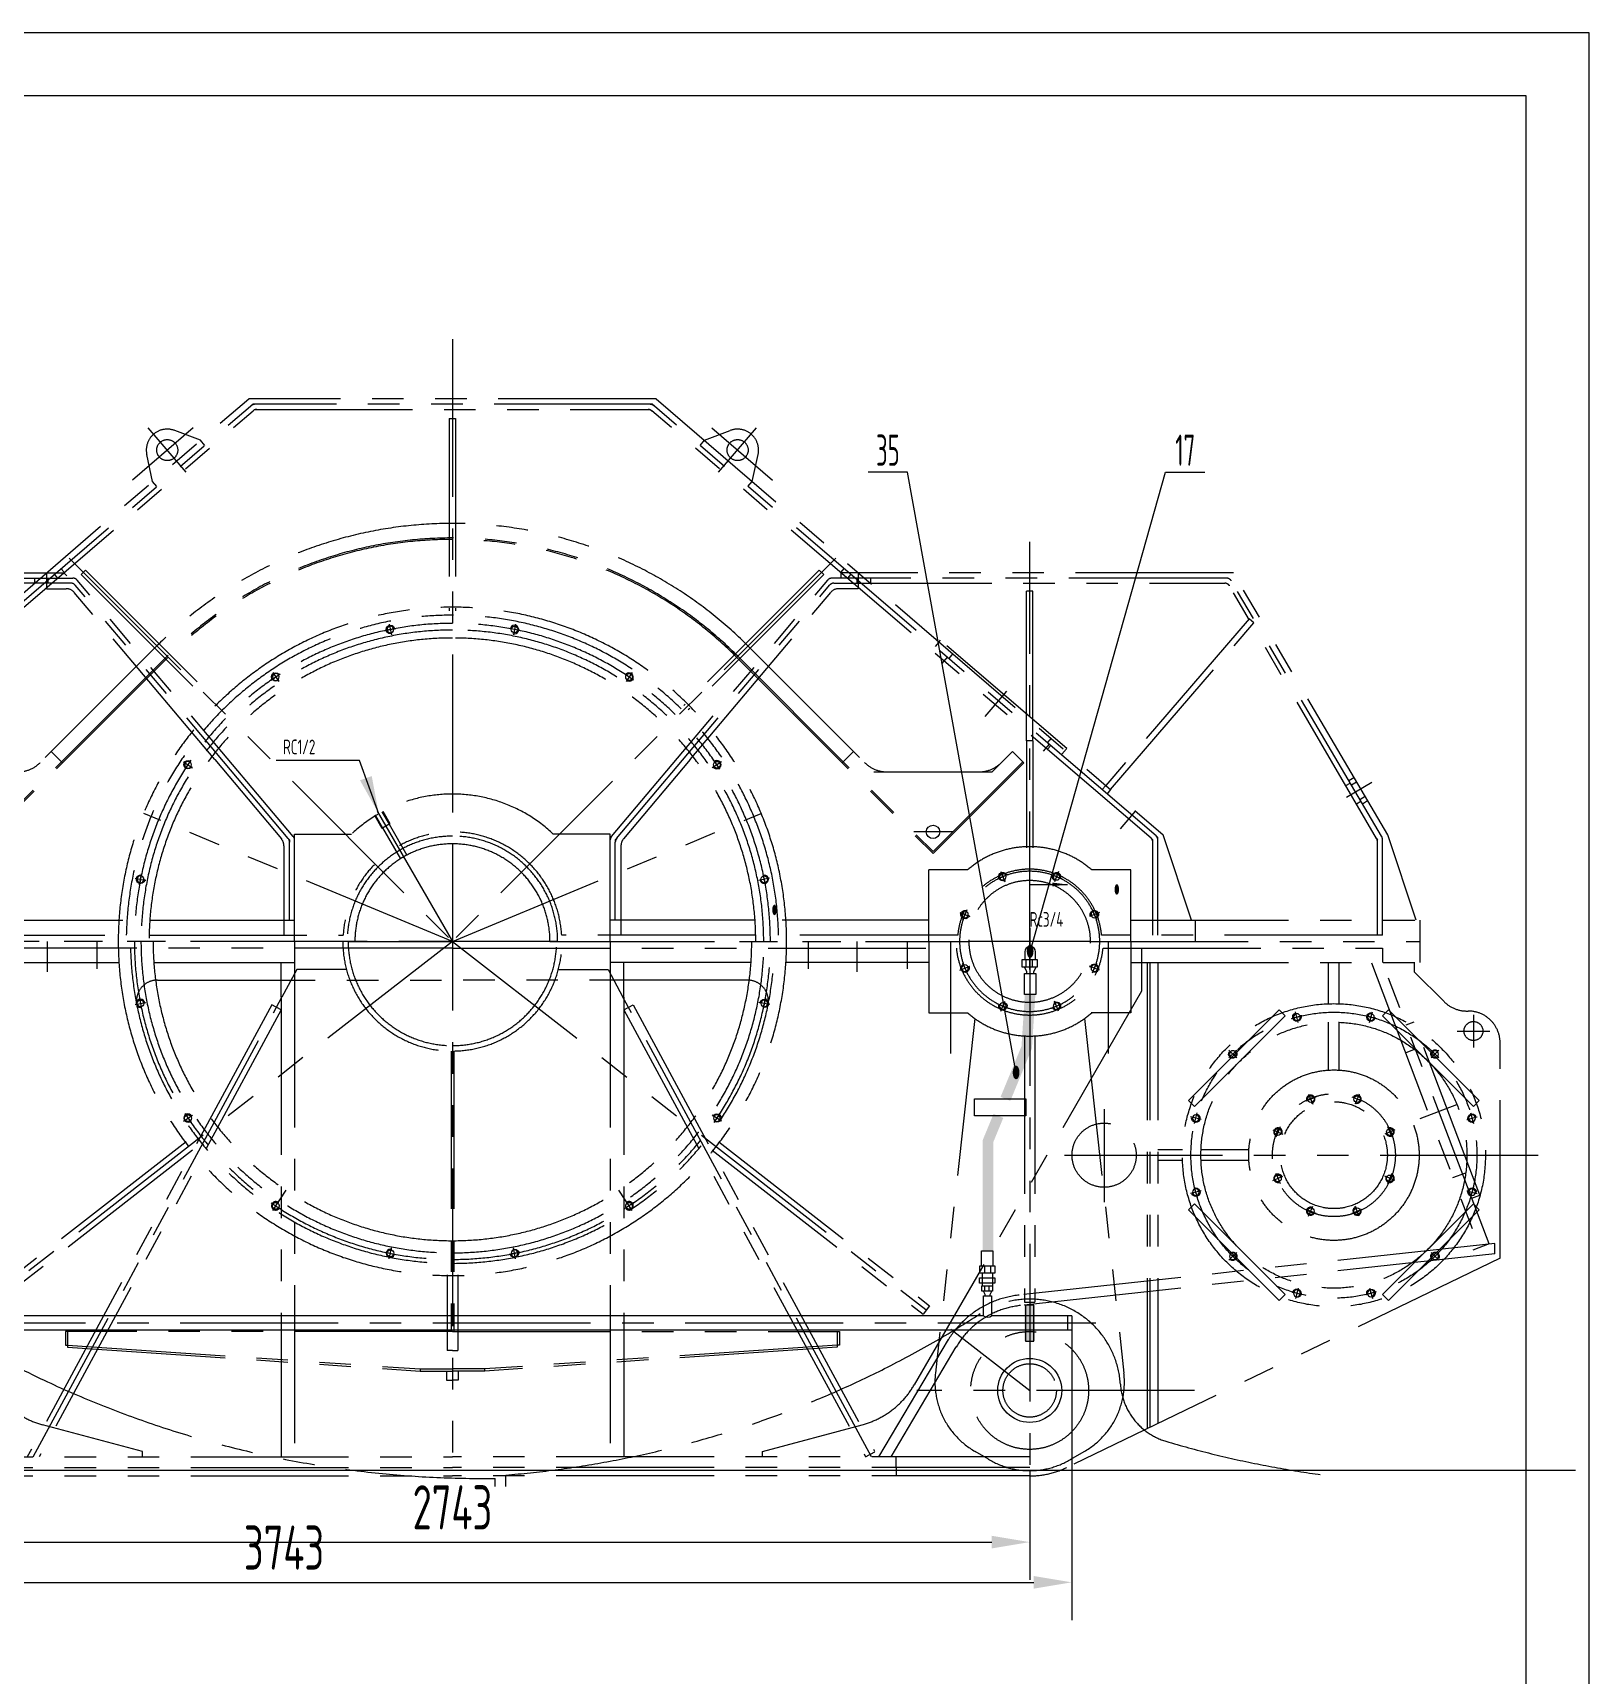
# Model space of a CAD drawing. Header units: millimetres. Extents: x -318 to 12282, y 0 to 8910.
# Drawn here: x 8584 to 12282, y 5008 to 8910 of the extents above; entities that cross this region are included whole.
import ezdxf
from ezdxf.enums import TextEntityAlignment as Align

# ---------------------------------------------------------------- set-up
doc = ezdxf.new("R2010")
doc.units = ezdxf.units.MM
doc.header["$LTSCALE"] = 300
doc.linetypes.add('G', pattern=[2, 1.25, -0.25, 0.25, -0.25])
doc.linetypes.add('K', pattern=[2.5, 1.25, -0.25, 0.25, -0.25, 0.25, -0.25])
for name, color, linetype in [('01', 7, 'Continuous'), ('02', 1, 'Continuous'), ('05', 4, 'G'), ('07', 6, 'K'), ('08', 1, 'Continuous'), ('11', 3, 'Continuous')]:
    doc.layers.add(name, color=color, linetype=linetype)
doc.styles.get("Standard").update_dxf_attribs({"font": 'isocp', "width": 0.707, "bigfont": 'intecad.shx'})
doc.dimstyles.new('INTE', dxfattribs={"dimscale": 30, "dimtxt": 3.5, "dimasz": 3, "dimexe": 3, "dimexo": 0, "dimgap": 1, "dimtad": 1, "dimdec": 3, "dimdsep": 46, "dimtxsty": 'Standard', "dimcen": 0, "dimclrd": 1, "dimclre": 1, "dimclrt": 3, "dimaunit": 1, "dimadec": 4, "dimazin": 0, "dimtfac": 1, "dimtdec": 3, "dimtmove": 0, "dimatfit": 0, "dimfxl": 1, "dimarcsym": 0})

# ---------------------------------------------------------------- blocks, each defined once
blk = doc.blocks.new('*U13', base_point=(13893.3, 2098.7))
at = {"layer": '01'}
blk.add_circle((13893.3, 2098.7), 8, dxfattribs=at)
at = {"layer": '02'}
blk.add_arc((13893.3, 2098.7), 10, 260, 170, dxfattribs=at)
at = {"layer": '05'}
for p, q in [((13893.3, 2111.7), (13893.3, 2085.7)), ((13906.3, 2098.7), (13880.3, 2098.7))]:
    blk.add_line(p, q, dxfattribs=at)
blk = doc.blocks.new('*U15', base_point=(12521.7, 1470.9))
at = {"layer": '01'}
blk.add_circle((12521.7, 1470.9), 8, dxfattribs=at)
at = {"layer": '02'}
blk.add_arc((12521.7, 1470.9), 10, 260, 170, dxfattribs=at)
at = {"layer": '05'}
for p, q in [((12521.7, 1483.9), (12521.7, 1457.9)), ((12534.7, 1470.9), (12508.7, 1470.9))]:
    blk.add_line(p, q, dxfattribs=at)
blk = doc.blocks.new('*U16', base_point=(11625.8, 546.3))
at = {"layer": '01'}
blk.add_circle((11625.8, 546.3), 8, dxfattribs=at)
at = {"layer": '02'}
blk.add_arc((11625.8, 546.3), 10, 260, 170, dxfattribs=at)
at = {"layer": '05'}
for p, q in [((11638.8, 546.3), (11612.8, 546.3)), ((11625.8, 559.3), (11625.8, 533.3))]:
    blk.add_line(p, q, dxfattribs=at)
blk = doc.blocks.new('*U14', base_point=(11638.2, 1614.9))
at = {"layer": '01'}
blk.add_circle((11638.2, 1614.9), 8, dxfattribs=at)
at = {"layer": '02'}
blk.add_arc((11638.2, 1614.9), 10, 260, 170, dxfattribs=at)
at = {"layer": '05'}
for p, q in [((11651.2, 1614.9), (11625.2, 1614.9)), ((11638.2, 1627.9), (11638.2, 1601.9))]:
    blk.add_line(p, q, dxfattribs=at)
blk = doc.blocks.new('*U11', base_point=(13893.3, 2098.7))
at = {"layer": '01'}
blk.add_circle((13893.3, 2098.7), 8, dxfattribs=at)
at = {"layer": '02'}
blk.add_arc((13893.3, 2098.7), 10, 260, 170, dxfattribs=at)
at = {"layer": '05'}
for p, q in [((13893.3, 2111.7), (13893.3, 2085.7)), ((13906.3, 2098.7), (13880.3, 2098.7))]:
    blk.add_line(p, q, dxfattribs=at)
blk = doc.blocks.new('*U12', base_point=(12521.7, 1470.9))
at = {"layer": '01'}
blk.add_circle((12521.7, 1470.9), 8, dxfattribs=at)
at = {"layer": '02'}
blk.add_arc((12521.7, 1470.9), 10, 260, 170, dxfattribs=at)
at = {"layer": '05'}
for p, q in [((12521.7, 1483.9), (12521.7, 1457.9)), ((12534.7, 1470.9), (12508.7, 1470.9))]:
    blk.add_line(p, q, dxfattribs=at)
blk = doc.blocks.new('*D50')
at = {"layer": '08', "color": 1, "lineweight": -2}
for p, q in [((7309.4, 5844.4), (7309.4, 5138.5)), ((11052.4, 5827.4), (11052.4, 5138.5)), ((7399.4, 5228.5), (10962.4, 5228.5))]:
    blk.add_line(p, q, dxfattribs=at)
at = {"layer": '08', "color": 1}
for points in [[(7399.4, 5243.5), (7399.4, 5213.5), (7309.4, 5228.5)], [(10962.4, 5243.5), (10962.4, 5213.5), (11052.4, 5228.5)]]:
    blk.add_solid(points, dxfattribs=at)
at = {"layer": 'Defpoints', "color": 0}
for p in [(7309.4, 5844.4), (11052.4, 5827.4), (11052.4, 5228.5)]:
    blk.add_point(p, dxfattribs=at)
at = {"layer": '08', "color": 3, "insert": (9180.9, 5311), "char_height": 105, "attachment_point": 5}
blk.add_mtext('3743', dxfattribs=at)
blk = doc.blocks.new('*D52')
at = {"layer": '08', "color": 1, "lineweight": -2}
for p, q in [((8209.4, 5493.9), (8209.4, 5234.1)), ((10952.6, 5494.4), (10952.6, 5234.1)), ((8299.4, 5324.1), (10862.6, 5324.1))]:
    blk.add_line(p, q, dxfattribs=at)
at = {"layer": '08', "color": 1}
for points in [[(8299.4, 5339.1), (8299.4, 5309.1), (8209.4, 5324.1)], [(10862.6, 5339.1), (10862.6, 5309.1), (10952.6, 5324.1)]]:
    blk.add_solid(points, dxfattribs=at)
at = {"layer": 'Defpoints', "color": 0}
for p in [(8209.4, 5493.9), (10952.6, 5494.4), (10952.6, 5324.1)]:
    blk.add_point(p, dxfattribs=at)
at = {"layer": '08', "color": 3, "insert": (9581, 5406.6), "char_height": 105, "attachment_point": 5}
blk.add_mtext('2743', dxfattribs=at)
blk = doc.blocks.new('*U83')
at = {"layer": '01'}
for points in [[(415, 292), (25, 292)], [(415, 5), (415, 292)]]:
    blk.add_lwpolyline(points, dxfattribs=at)
at = {"layer": '02'}
for points in [[(420, 297), (0, 297)], [(420, 0), (420, 297)]]:
    blk.add_lwpolyline(points, dxfattribs=at)

msp = doc.modelspace()

# ---------------------------------------------------------------- linework, layer by layer
at = {"layer": '01'}
for p, q in [((10940.6814, 6726.3518), (10940.6814, 6708.0594)), ((10966.6475, 6708.0594), (10966.6475, 6726.3518)), ((10940.6814, 6708.0594), (10966.6475, 6708.0594)), ((10839.4501, 5962.7555), (10839.4501, 5932.1094)), ((10863.8663, 5962.7555), (10863.8663, 5932.1094)), ((10842.9898, 5861.3943), (8318.9779, 5861.3943)), ((11052.3838, 5861.3943), (10862.1779, 5861.3943)), ((11042.3838, 5861.3943), (11042.3838, 5827.3943)), ((11052.3838, 5861.3943), (11052.3838, 5827.3943)), ((11052.3838, 5827.3943), (7309.3838, 5827.3943))]:
    msp.add_line(p, q, dxfattribs=at)
at = {"layer": '01', "color": 7, "linetype": 'Continuous'}
for p, q in [((10945.5579, 6679.8114), (10940.3852, 6690.0268)), ((10944.5292, 6690.0268), (10944.5292, 6708.0594)), ((10945.5579, 6674.9939), (10945.5579, 6679.8114)), ((10959.1313, 6690.0268), (10959.1313, 6708.0594)), ((10962.3579, 6679.8114), (10967.6223, 6690.0268)), ((10962.3579, 6674.9939), (10962.3579, 6679.8114)), ((10845.2289, 5980.7882), (10845.2289, 5962.7555)), ((10859.831, 5980.7882), (10859.831, 5962.7555)), ((10846.0689, 5919.9371), (10846.0689, 5932.9206)), ((10856.5824, 5919.9371), (10856.5824, 5932.9206)), ((10846.8095, 5912.582), (10843.0852, 5919.9371)), ((10846.8095, 5909.1134), (10846.8095, 5912.582)), ((10858.9055, 5912.582), (10862.6959, 5919.9371)), ((10858.9055, 5909.1134), (10858.9055, 5912.582)), ((9682.5838, 5456.3945), (9682.5838, 5475.5916)), ((9707.5838, 5456.3945), (9707.5838, 5483.3771))]:
    msp.add_line(p, q, dxfattribs=at)
for points in [[(10934.9125, 6690.0268), (10934.9125, 6708.0594), (10970.2552, 6708.0594), (10970.2552, 6690.0268)], [(10940.2528, 6625.384), (10940.2528, 6674.9939), (10966.9029, 6674.9939), (10966.9029, 6625.384)], [(10869.4477, 5980.7882), (10869.4477, 5962.7555), (10834.1051, 5962.7555), (10834.1051, 5980.7882)], [(10839.1448, 5919.9371), (10839.1448, 5932.9206), (10864.5915, 5932.9206), (10864.5915, 5919.9371)]]:
    msp.add_lwpolyline(points, close=True, dxfattribs=at)
at = {"layer": '01', "const_width": 25}
for points in [[(10953.5778, 6625.384), (10945.5579, 6499.4778), (10895.0342, 6377.2003)], [(10878.288, 6336.6713), (10853.4523, 6276.5639), (10853.4523, 6016.3956)], [(10952.5838, 5886.8945), (10952.5838, 5801.8945)]]:
    msp.add_lwpolyline(points, dxfattribs=at)
at = {"layer": '01'}
for points in [[(10821.7872, 6377.2003), (10943.4742, 6377.2003), (10943.4742, 6336.6713), (10821.7872, 6336.6713)], [(10832.9645, 5951.917), (10870.1246, 5951.917), (10870.1246, 5938.9799), (10832.9645, 5938.9799)], [(10942.5838, 5801.8945), (10962.5838, 5801.8945), (10962.5838, 5886.8945), (10942.5838, 5886.8945)]]:
    msp.add_lwpolyline(points, close=True, dxfattribs=at)
at = {"layer": '01', "color": 7, "linetype": 'Continuous'}
for points in [[(10838.4513, 5980.7882), (10838.4513, 6016.3956), (10865.1014, 6016.3956), (10865.1014, 5980.7882)], [(10842.9898, 5861.3943), (10842.9898, 5909.1134), (10862.1779, 5909.1134), (10862.1779, 5861.3943)]]:
    msp.add_lwpolyline(points, dxfattribs=at)
at = {"layer": '01'}
msp.add_circle((10952.5838, 5684.3945), 76, dxfattribs=at)
for centre, radius, start, end in [((10953.6645, 6726.3518), 12.983, 0, 180), ((10852.5838, 5875.7338), 17.253, 236.214891, 303.785109)]:
    msp.add_arc(centre, radius, start, end, dxfattribs=at)
at = {"layer": '02'}
for p, q in [((10662.1371, 7866.3495), (10569.1371, 7866.3495)), ((10920.296, 6438.3391), (10662.1371, 7866.3495)), ((10953.6645, 6726.3518), (11275.6921, 7866.3495)), ((11275.6921, 7866.3495), (11368.6921, 7866.3495))]:
    msp.add_line(p, q, dxfattribs=at)
at = {"layer": '05', "color": 4, "linetype": 'G'}
msp.add_line((11109.3838, 5844.3943), (7292.3838, 5844.3943), dxfattribs=at)
at = {"layer": '07', "color": 6, "linetype": 'K'}
for p, q in [((9580.9838, 8182.5921), (9580.9838, 6685.5121)), ((7891.9838, 7004.3945), (9096.9838, 8040.3945)), ((10064.9838, 8040.3945), (9096.9838, 8040.3945)), ((10064.9838, 8040.3945), (11269.9838, 7004.3945)), ((7909.0376, 7001.8968), (9106.603, 8027.3945)), ((7921.0376, 6996.7395), (9107.2222, 8011.8266)), ((10055.3647, 8027.3945), (9106.603, 8027.3945)), ((9110.9838, 8015.3945), (9107.2222, 8011.8266)), ((9110.9838, 8015.3945), (10050.9838, 8015.3945)), ((10050.9838, 8015.3945), (10054.7455, 8011.8266)), ((11240.9301, 6996.7395), (10054.7455, 8011.8266)), ((11252.9301, 7001.8968), (10055.3647, 8027.3945)), ((8964.6776, 7971.3407), (8820.4502, 7847.3411)), ((8948.579, 7866.0683), (8858.1815, 7971.2121)), ((8982.3467, 7941.8351), (8921.1232, 7965.1774)), ((9573.5353, 7993.3945), (9573.5353, 7536.3592)), ((9573.5353, 7993.3945), (9588.5353, 7993.3945)), ((9588.5353, 7993.3945), (9588.5353, 7536.3592)), ((10179.621, 7941.8351), (10240.8445, 7965.1774)), ((10197.2901, 7971.3407), (10341.5175, 7847.3411)), ((10213.3887, 7866.0683), (10303.7862, 7971.2121)), ((8992.6681, 7929.83), (8982.3467, 7941.8351)), ((10169.2996, 7929.83), (10179.621, 7941.8351)), ((8868.6049, 7844.0455), (8854.7084, 7908.0772)), ((10293.3628, 7844.0455), (10307.2593, 7908.0772)), ((8878.7378, 7832.2596), (8868.6049, 7844.0455)), ((10283.2299, 7832.2596), (10293.3628, 7844.0455)), ((10952.5838, 6684.8887), (10952.5838, 7701.0518)), ((8670.3177, 7662.0607), (9587.1713, 6745.2071)), ((10491.65, 7662.0607), (9574.7964, 6745.2071)), ((7725.3838, 7627.3945), (8657.9924, 7627.3945)), ((7741.4854, 7614.3945), (8679.2033, 7614.3945)), ((8587.9838, 7614.3945), (8587.9838, 7602.3945)), ((8616.6122, 7627.3945), (8616.6122, 7589.3945)), ((8619.9838, 7614.3945), (8619.9838, 7602.3945)), ((8634.7123, 7623.8195), (8642.534, 7614.6794)), ((8650.6632, 7637.4785), (8658.4893, 7628.3333)), ((8657.9924, 7627.3945), (8664.4942, 7619.7968)), ((9202.9165, 7000.7287), (8689.1359, 7609.7816)), ((8709.475, 7633.51), (8698.8684, 7622.9034)), ((8698.8684, 7622.9034), (9014.2628, 7307.509)), ((8709.475, 7633.51), (9024.8694, 7318.1156)), ((9959.0512, 7000.7287), (10472.8318, 7609.7816)), ((10452.4927, 7633.51), (10130.734, 7311.7513)), ((10463.0993, 7622.9034), (10141.3406, 7301.1447)), ((10452.4927, 7633.51), (10463.0993, 7622.9034)), ((11420.4823, 7614.3945), (10482.7644, 7614.3945)), ((10511.3045, 7637.4785), (10503.4784, 7628.3333)), ((10503.9753, 7627.3945), (10503.9753, 7614.2328)), ((10545.3555, 7627.3945), (10503.9753, 7627.3945)), ((10527.2554, 7623.8195), (10519.4337, 7614.6794)), ((10541.9838, 7614.3945), (10541.9838, 7602.3945)), ((11436.5838, 7627.3945), (10545.3555, 7627.3945)), ((10545.3555, 7627.3945), (10545.3555, 7589.3945)), ((10573.9838, 7614.3945), (10573.9838, 7602.3945)), ((11803.5838, 7004.3945), (11436.5838, 7627.3945)), ((8674.6923, 7602.3945), (7745.7873, 7602.3945)), ((8616.6122, 7589.3945), (8663.0564, 7589.3945)), ((9016.1833, 7183.6049), (8682.1845, 7580.4917)), ((9190.9304, 6995.5508), (8684.6389, 7597.765)), ((9971.0373, 6995.5508), (10477.3288, 7597.765)), ((10145.7844, 7183.6049), (10479.7832, 7580.4917)), ((10487.2754, 7602.3945), (11416.1804, 7602.3945)), ((10545.3555, 7589.3945), (10498.9113, 7589.3945)), ((10945.0838, 7227.6945), (10945.0838, 7583.6945)), ((10960.0838, 7583.6945), (10945.0838, 7583.6945)), ((10960.0838, 7227.6945), (10960.0838, 7583.6945)), ((11776.9416, 6995.9116), (11427.4381, 7595.8955)), ((11788.9114, 7001.163), (11431.7099, 7607.9475)), ((11473.8502, 7517.62), (11133.4937, 7121.7421)), ((11144.8679, 7111.9631), (11485.2244, 7507.8411)), ((11485.2244, 7507.8411), (11473.8502, 7517.62)), ((8878.8268, 7453.5516), (8579.3671, 7154.0918)), ((10283.1409, 7453.5516), (10582.6006, 7154.0918)), ((10737.1017, 7462.5911), (10728.2153, 7452.2551)), ((10737.1017, 7462.5911), (10740.7449, 7466.8286)), ((11040.7644, 7209.9162), (10740.7374, 7466.835)), ((8903.222, 7429.1564), (8439.0064, 6964.9408)), ((8905.6969, 7426.6815), (8439.0064, 6959.991)), ((10256.2708, 7426.6815), (10722.9613, 6959.991)), ((10258.7457, 7429.1564), (10722.9613, 6964.9408)), ((10757.3584, 7427.0968), (10743.1249, 7410.5414)), ((10761.1444, 7423.8309), (10770.9234, 7435.2051)), ((10897.1142, 7345.7597), (10845.6963, 7285.9541)), ((10945.0838, 7227.6945), (10945.0838, 6973.568)), ((10960.0838, 7227.6945), (10945.0838, 7227.6945)), ((10960.0838, 7227.6945), (10945.0838, 7227.6945)), ((10960.0838, 7227.6945), (10960.0838, 6973.568)), ((10998.491, 7219.7829), (10984.2574, 7203.2274)), ((10994.6942, 7223.0362), (11004.4732, 7234.4104)), ((8627.8039, 7202.5287), (8654.674, 7175.6586)), ((9016.1833, 7183.6049), (9174.6119, 6994.752)), ((10145.7844, 7183.6049), (9987.3558, 6994.752)), ((10534.1638, 7202.5287), (10507.2937, 7175.6586)), ((10911.7588, 7202.5287), (10863.322, 7154.0918)), ((10938.6289, 7175.6586), (10911.7588, 7202.5287)), ((11002.7334, 7216.6587), (10995.0434, 7207.6725)), ((11036.6217, 7205.0784), (11027.7354, 7194.7424)), ((11036.6217, 7205.0784), (11037.5123, 7206.1184)), ((11036.6217, 7205.0784), (11036.6217, 7205.0784)), ((11037.5123, 7206.1184), (11040.7644, 7209.9162)), ((10582.6006, 7154.0918), (10863.322, 7154.0918)), ((10722.9613, 6964.9408), (10936.154, 7178.1335)), ((10722.9613, 6959.991), (10938.6289, 7175.6586)), ((11710.8156, 7133.6843), (11723.1587, 7140.92)), ((11133.4937, 7121.7421), (11125.0673, 7111.941)), ((11144.8679, 7111.9631), (11136.4414, 7102.1621)), ((11703.7555, 7121.4316), (11714.3698, 7127.6538)), ((11716.904, 7123.3436), (11729.2495, 7130.5806)), ((11729.0415, 7078.2967), (11739.7298, 7084.5623)), ((11737.1328, 7088.8356), (11749.5521, 7096.116)), ((11743.1816, 7078.4717), (11755.6429, 7085.7766)), ((9580.9838, 6751.3945), (8847.6083, 7055.1686)), ((9396.2253, 7049.4058), (9413.1556, 7020.0816)), ((9398.1305, 7050.5058), (9415.0608, 7021.1816)), ((9402.3917, 7060.7251), (9580.9838, 6751.3945)), ((9413.1556, 7020.0816), (9432.2081, 7031.0816)), ((9413.3726, 7059.3058), (9430.3029, 7029.9816)), ((9415.2778, 7060.4058), (9432.2081, 7031.0816)), ((9430.4761, 7030.0816), (9472.9905, 6956.4445)), ((9580.9838, 6751.3945), (10314.3594, 7055.1686)), ((11203.3938, 7060.483), (11167.9477, 7019.0624)), ((9193.9838, 6992.8945), (9189.9301, 6996.7395)), ((9193.9838, 6992.8945), (9193.9838, 6987.3074)), ((9193.9838, 6801.3945), (9193.9838, 6987.1803)), ((9205.9838, 6751.3945), (9205.9838, 7006.3945)), ((9205.9838, 7006.3945), (9341.2444, 7006.3945)), ((9205.9838, 6764.3945), (9205.9838, 6992.3416)), ((9414.8876, 7021.0816), (9457.402, 6947.4445)), ((9955.9838, 7006.3945), (9820.7233, 7006.3945)), ((9955.9838, 6751.3945), (9955.9838, 7006.3945)), ((9955.9838, 6764.3945), (9955.9838, 6992.3416)), ((9967.9838, 6992.8945), (9972.0376, 6996.7395)), ((9967.9838, 6992.8945), (9967.9838, 6987.3074)), ((9967.9838, 6801.3945), (9967.9838, 6987.1803)), ((11244.9838, 6992.8945), (11240.9301, 6996.7395)), ((11244.9838, 6766.3945), (11244.9838, 6992.8945)), ((11256.9838, 6998.0519), (11252.9301, 7001.8968)), ((11256.9838, 6766.3945), (11256.9838, 6998.0519)), ((11337.1219, 6801.3945), (11269.9838, 7004.3945)), ((11776.9416, 6995.9116), (11778.6838, 6992.8945)), ((11778.6838, 6766.3945), (11778.6838, 6992.8945)), ((11790.6838, 6766.3945), (11790.6838, 6994.6101)), ((11870.7219, 6801.3945), (11803.5838, 7004.3945)), ((9180.4838, 6978.6549), (9180.4838, 6766.3945)), ((9580.9838, 6961.9858), (9580.9838, 5481.5945)), ((9981.4838, 6978.6549), (9981.4838, 6766.3945)), ((10712.5838, 6751.3945), (10712.5838, 6921.3945)), ((10805.1898, 6921.3945), (10712.5838, 6921.3945)), ((11192.5838, 6921.3945), (11099.9779, 6921.3945)), ((11192.5838, 6751.3945), (11192.5838, 6921.3945)), ((10952.5838, 6836.5964), (10952.5838, 6886.5964)), ((10952.5838, 6886.5964), (11042.5838, 6886.5964)), ((8449.3838, 6801.3945), (8797.5778, 6801.3945)), ((8861.9702, 6801.3945), (9205.9838, 6801.3945)), ((10299.9974, 6801.3945), (9955.9838, 6801.3945)), ((10712.5838, 6801.3945), (10364.3899, 6801.3945)), ((11192.5838, 6801.3945), (11879.5838, 6801.3945)), ((11346.2338, 6751.3945), (11346.2338, 6801.3945)), ((11879.5838, 6801.3945), (11879.5838, 6751.3945)), ((9580.9838, 6751.3945), (8209.3838, 5684.3945)), ((9333.2838, 6751.3945), (8353.8838, 6751.3945)), ((9349.2338, 6751.3945), (8353.8838, 6751.3945)), ((8380.2266, 6766.3945), (8806.129, 6766.3945)), ((8619.1277, 6678.8428), (8619.1277, 6751.3945)), ((8736.088, 6751.3945), (8736.088, 6686.3945)), ((8860.3899, 6766.3945), (9321.4169, 6766.3945)), ((9205.9838, 6751.3945), (9205.9838, 6684.3945)), ((9205.9838, 6751.3945), (9205.9838, 6695.3945)), ((9333.2838, 6751.3945), (9580.9838, 6751.3945)), ((9828.6838, 6751.3945), (9333.2838, 6751.3945)), ((9580.9838, 6751.3945), (10952.5838, 5684.3945)), ((9828.6838, 6751.3945), (9580.9838, 6751.3945)), ((9812.7338, 6751.3945), (10808.0838, 6751.3945)), ((9828.6838, 6751.3945), (10808.0838, 6751.3945)), ((10301.5777, 6766.3945), (9840.5508, 6766.3945)), ((9955.9838, 6751.3945), (9955.9838, 6695.3945)), ((9955.9838, 6751.3945), (9955.9838, 6684.3945)), ((10781.7411, 6766.3945), (10355.8387, 6766.3945)), ((10425.8797, 6751.3945), (10425.8797, 6686.3945)), ((10542.84, 6678.8428), (10542.84, 6751.3945)), ((10661.6799, 6751.3945), (10661.6799, 6686.3945)), ((10712.5838, 6751.3945), (10712.5838, 6581.3945)), ((10765.2838, 6485.1649), (10765.2838, 6751.3945)), ((11097.0838, 6751.3945), (10808.0838, 6751.3945)), ((11097.0838, 6751.3945), (10808.0838, 6751.3945)), ((10952.5838, 6782.7806), (10952.5838, 5471.6002)), ((11097.0838, 6751.3945), (11879.5838, 6751.3945)), ((11097.0838, 6751.3945), (11879.5838, 6751.3945)), ((11790.6838, 6766.3945), (11123.4266, 6766.3945)), ((11139.8838, 6485.1649), (11139.8838, 6751.3945)), ((11192.5838, 6751.3945), (11192.5838, 6581.3945)), ((11879.5838, 6751.3945), (11879.5838, 6701.3945)), ((9580.9838, 6735.3945), (8383.6509, 6735.3945)), ((9580.9838, 6735.3945), (10778.3168, 6735.3945)), ((11126.8509, 6735.3945), (11790.9678, 6735.3945)), ((11218.4678, 6735.3945), (11218.4678, 6633.3945)), ((11790.9678, 6735.3945), (11790.9678, 6701.3945)), ((8447.5838, 6701.3945), (8788.8102, 6701.3945)), ((8871.5436, 6701.3945), (9205.9838, 6701.3945)), ((9173.9838, 6619.1288), (9173.9838, 6701.3945)), ((9210.9838, 6684.3945), (9175.9838, 6619.1288)), ((9205.9838, 6684.3945), (9205.9838, 5526.3945)), ((9329.2474, 6684.3945), (9210.9838, 6684.3945)), ((9832.7203, 6684.3945), (9950.9838, 6684.3945)), ((9950.9838, 6684.3945), (9985.9838, 6619.1288)), ((10290.4241, 6701.3945), (9955.9838, 6701.3945)), ((9955.9838, 6684.3945), (9955.9838, 5526.3945)), ((9987.9838, 6619.1288), (9987.9838, 6701.3945)), ((10712.5838, 6701.3945), (10373.1575, 6701.3945)), ((11192.5838, 6701.3945), (11879.5838, 6701.3945)), ((11232.0839, 6701.3945), (11232.0839, 5593.9531)), ((11238.0839, 6701.3945), (11238.0839, 5596.851)), ((11257.0839, 6701.3945), (11257.0839, 5606.0279)), ((11662.9678, 6603.1954), (11662.9678, 6701.3945)), ((11687.9678, 6603.1954), (11687.9678, 6701.3945)), ((11764.4912, 6700.7121), (12018.8069, 6029.6885)), ((12044.4838, 6032.4808), (11790.9678, 6701.3945)), ((11866.9678, 6678.3945), (11866.5638, 6701.3945)), ((11866.9678, 6678.3945), (11937.208, 6608.1544)), ((8880.2264, 6659.3945), (9580.9838, 6659.3945)), ((10281.7413, 6659.3945), (9580.9838, 6659.3945)), ((9151.6697, 6600.2387), (8570.7999, 5526.3945)), ((8584.9838, 5526.3945), (9175.9838, 6619.1288)), ((9173.9838, 6588.95), (9151.6697, 6600.2387)), ((9173.9838, 6619.1288), (9173.9838, 5526.3945)), ((10576.9838, 5526.3945), (9985.9838, 6619.1288)), ((9987.9838, 6619.1288), (9987.9838, 5526.3945)), ((9987.9838, 6588.95), (10010.298, 6600.2387)), ((10010.298, 6600.2387), (10583.8369, 5540.0647)), ((11218.4678, 6633.3945), (10678.1861, 5697.5992)), ((9173.9838, 6588.95), (8599.1591, 5526.3945)), ((9987.9838, 6588.95), (10561.805, 5528.2497)), ((10712.5838, 6581.3945), (10806.372, 6581.3945)), ((10822.2486, 6567.9886), (10728.6437, 5725.4383)), ((11082.9191, 6567.9886), (11176.524, 5725.4383)), ((11192.5838, 6581.3945), (11098.7957, 6581.3945)), ((11545.7137, 6588.8162), (11330.0462, 6373.1486)), ((11559.8559, 6574.6741), (11344.1883, 6359.0065)), ((11545.7137, 6588.8162), (11559.8559, 6574.6741)), ((11662.9678, 6445.5084), (11662.9678, 6559.5641)), ((11687.9678, 6445.5084), (11687.9678, 6559.5641)), ((11805.2219, 6588.8162), (11791.0798, 6574.6741)), ((12006.7474, 6359.0065), (11791.0798, 6574.6741)), ((12020.8895, 6373.1486), (11805.2219, 6588.8162)), ((11847.1729, 6553.0948), (11865.8748, 6560.1828)), ((12021.8098, 6148.7411), (11865.8748, 6560.1828)), ((11990.9481, 6585.8945), (11994.4838, 6585.8945)), ((12006.9838, 6577.1973), (12006.9838, 6499.5918)), ((10940.0838, 6526.742), (10940.0838, 5894.1424)), ((10965.0838, 6526.742), (10965.0838, 5894.1424)), ((11968.1811, 6538.3945), (12045.7866, 6538.3945)), ((9577.9838, 6490.9118), (9577.9838, 5824.3945)), ((9583.9838, 6490.9118), (9583.9838, 5824.3945)), ((11845.5024, 6486.9603), (11866.6719, 6494.9835)), ((12070.4838, 5998.8945), (12070.4838, 6509.8945)), ((11330.0462, 6373.1486), (11344.1883, 6359.0065)), ((11880.5363, 6330.4692), (11967.6709, 6363.4929)), ((12020.8895, 6373.1486), (12006.7474, 6359.0065)), ((11129.4678, 6352.9888), (11129.4678, 6131.3893)), ((8948.2628, 6275.1139), (8447.2353, 5885.4258)), ((8963.6113, 6255.3801), (8462.5838, 5865.692)), ((10198.3564, 6255.3801), (10699.3839, 5865.692)), ((10213.7049, 6275.1139), (10714.7324, 5885.4258)), ((11035.4593, 6243.3945), (12175.6131, 6243.3945)), ((11315.667, 6255.8945), (11257.0839, 6255.8945)), ((11473.354, 6255.8945), (11359.2983, 6255.8945)), ((11315.667, 6230.8945), (11257.0839, 6230.8945)), ((11473.354, 6230.8945), (11359.2983, 6230.8945)), ((11958.0237, 6190.0677), (11988.7045, 6201.6957)), ((9150.3581, 6130.3169), (9171.9763, 6115.8721)), ((9153.9448, 6112.2854), (9185.8623, 6160.0533)), ((10008.0229, 6112.2854), (9976.1054, 6160.0533)), ((10011.6096, 6130.3169), (9989.9914, 6115.8721)), ((11330.0462, 6113.6404), (11344.1883, 6127.7826)), ((11344.1883, 6127.7826), (11559.8559, 5912.115)), ((11791.0798, 5912.115), (12006.7474, 6127.7826)), ((12003.1079, 6141.6531), (12021.8098, 6148.7411)), ((12020.8895, 6113.6404), (12006.7474, 6127.7826)), ((11330.0462, 6113.6404), (11545.7137, 5897.9729)), ((11805.2219, 5897.9729), (12020.8895, 6113.6404)), ((12057.4838, 6033.8945), (10927.9346, 5911.0582)), ((12044.4838, 6032.4808), (12005.4833, 6017.6997)), ((12057.4838, 6008.8945), (12057.4838, 6033.8945)), ((12057.4838, 6008.8945), (10930.6113, 5886.2019)), ((12070.4838, 5998.8945), (11040.8727, 5501.5993)), ((9568.4838, 5959.1321), (9568.4838, 5824.3945)), ((9593.4838, 5959.1321), (9593.4838, 5824.3945)), ((10940.0838, 5894.1424), (10965.0838, 5894.1424)), ((11545.7137, 5897.9729), (11559.8559, 5912.115)), ((11805.2219, 5897.9729), (11791.0798, 5912.115)), ((10714.7324, 5885.4258), (10699.3839, 5865.692)), ((8666.4838, 5824.3945), (8661.4838, 5824.3945)), ((8661.4838, 5824.3945), (8661.4838, 5792.3945)), ((9580.9838, 5824.3945), (8666.4838, 5824.3945)), ((8666.4838, 5824.3945), (8666.4838, 5792.3945)), ((9568.4838, 5824.3945), (9568.4838, 5779.6445)), ((9580.9838, 5824.3945), (10495.4838, 5824.3945)), ((9593.4838, 5824.3945), (9593.4838, 5779.6445)), ((10495.4838, 5824.3945), (10495.4838, 5792.3945)), ((10495.4838, 5824.3945), (10500.4838, 5824.3945)), ((10500.4838, 5824.3945), (10500.4838, 5792.3945)), ((8661.4838, 5792.3945), (8666.4838, 5792.3945)), ((8666.4838, 5792.3945), (9504.4838, 5735.3945)), ((8666.4838, 5792.3945), (8666.4838, 5787.383)), ((8666.4838, 5787.383), (9504.1445, 5730.4061)), ((9580.9838, 5779.6445), (9568.4838, 5779.6445)), ((9580.9838, 5779.6445), (9593.4838, 5779.6445)), ((10495.4838, 5792.3945), (9657.4838, 5735.3945)), ((10495.4838, 5787.383), (9657.8232, 5730.4061)), ((10500.4838, 5792.3945), (10495.4838, 5792.3945)), ((10495.4838, 5792.3945), (10495.4838, 5787.383)), ((10594.3522, 5526.3945), (10759.4598, 5805.5848)), ((10623.2197, 5526.3945), (10778.1899, 5788.2972)), ((9504.4838, 5735.3945), (9504.4838, 5730.3945)), ((9504.4838, 5735.3945), (9580.9838, 5735.3945)), ((9504.4838, 5730.3945), (9580.9838, 5730.3945)), ((9566.9838, 5730.3945), (9566.9838, 5708.7312)), ((9566.9838, 5708.7312), (9580.9838, 5708.7312)), ((9657.4838, 5735.3945), (9580.9838, 5735.3945)), ((9657.4838, 5730.3945), (9580.9838, 5730.3945)), ((9594.9838, 5708.7312), (9580.9838, 5708.7312)), ((9594.9838, 5730.3945), (9594.9838, 5708.7312)), ((9657.4838, 5735.3945), (9657.4838, 5730.3945)), ((11344.1394, 5684.3945), (10684.7458, 5684.3945)), ((8844.4838, 5539.3945), (8607.0444, 5603.0162)), ((10317.4838, 5539.3945), (10554.9232, 5603.0162)), ((8209.3838, 5526.3945), (9580.9838, 5526.3945)), ((8844.4838, 5526.3945), (8844.4838, 5539.3945)), ((10952.5838, 5526.3945), (9580.9838, 5526.3945)), ((10317.4838, 5526.3945), (10317.4838, 5539.3945)), ((10562.7999, 5526.3945), (10584.8318, 5538.2096)), ((10634.9838, 5501.3945), (10634.9838, 5526.3945)), ((10854.6224, 5521.0122), (10822.7288, 5539.4259)), ((11050.5453, 5521.0122), (11082.4389, 5539.4259)), ((8209.3838, 5501.3945), (9580.9838, 5501.3945)), ((8209.3838, 5481.3945), (9580.9838, 5481.3945)), ((10952.5838, 5501.3945), (9580.9838, 5501.3945)), ((10952.5838, 5481.3945), (9580.9838, 5481.3945)), ((10634.9838, 5501.3945), (10634.9838, 5481.3945))]:
    msp.add_line(p, q, dxfattribs=at)
msp.add_lwpolyline([(11042.5838, 6886.5964, 0, 9, 0), (11006.5838, 6886.5964, 0, 0, 0)], format="xyseb", dxfattribs=at)
for centre, radius in [((8903.3802, 7918.6402), 25), ((10258.5875, 7918.6402), 25), ((11675.4678, 6243.3945), 360), ((11675.4678, 6243.3945), 339.75), ((11675.4678, 6243.3945), 316), ((12006.9838, 6538.3945), 22.5), ((11675.4678, 6243.3945), 202.5), ((11675.4678, 6243.3945), 146), ((11675.4678, 6243.3945), 127), ((11129.4678, 6243.3945), 76.25), ((9161.1672, 6123.0945), 8), ((10000.8005, 6123.0945), 8), ((10952.5838, 5684.3945), 140), ((10952.5838, 5684.3945), 63.5)]:
    msp.add_circle(centre, radius, dxfattribs=at)
for centre, radius, start, end in [((9111.3827, 8014.3945), 13, 90, 133.485764), ((9116.1684, 8002.3945), 13, 90, 133.485764), ((10045.7992, 8002.3945), 13, 46.514236, 90), ((10050.585, 8014.3945), 13, 46.514236, 90), ((8903.3802, 7918.6402), 49.8049, 69.1299078, 192.2447525), ((10258.5875, 7918.6402), 49.8049, 347.7552475, 110.8700922), ((9580.9838, 6751.3945), 993, 90, 135), ((9580.9838, 6751.3945), 993, 45, 90), ((9580.9838, 6751.3945), 958.5, 90, 135), ((9580.9838, 6751.3945), 955, 90, 135), ((9580.9838, 6751.3945), 958.5, 45, 90), ((9580.9838, 6751.3945), 955, 45, 90), ((8679.2033, 7601.3945), 13, 40.1775451, 90), ((10482.7644, 7601.3945), 13, 90, 139.8224549), ((11420.4823, 7601.3945), 13, 30.2698846, 90), ((8663.0564, 7564.3945), 25, 40.0821857, 90), ((8674.6923, 7589.3945), 13, 40.0821857, 90), ((10487.2754, 7589.3945), 13, 90, 139.9178143), ((10498.9113, 7564.3945), 25, 90, 139.9178143), ((11416.1804, 7589.3945), 13, 30.0049545, 90), ((9580.9838, 6751.3945), 794, 0, 180), ((9580.9838, 6751.3945), 775, 1.1090198, 178.8909802), ((9580.9838, 6751.3945), 755.5, 90, 180), ((9580.9838, 6751.3945), 755.5, 360, 90), ((9580.9838, 6751.3945), 739.65, 90, 180), ((9580.9838, 6751.3945), 720.75, 90, 180), ((9580.9838, 6751.3945), 739.65, 360, 90), ((9580.9838, 6751.3945), 720.75, 360, 90), ((8547.8869, 7230.0918), 76, 270, 315), ((10614.0808, 7230.0918), 76, 225, 270), ((10831.8418, 7230.0918), 76, 270, 315), ((9580.9838, 6751.3945), 350, 46.7667652, 133.2332348), ((9155.4838, 6978.6549), 25, 0, 40.0821857), ((9180.9838, 6987.1803), 13, 0, 40.0821857), ((9192.9838, 6992.3416), 13, 0, 40.1775451), ((9580.9838, 6751.3945), 260, 3.3073622, 176.6926378), ((9580.9838, 6751.3945), 250, 90, 180), ((9580.9838, 6751.3945), 250, 360, 90), ((9968.9838, 6992.3416), 13, 139.8224549, 180), ((9980.9838, 6987.1803), 13, 139.9178143, 180), ((10006.4838, 6978.6549), 25, 139.9178143, 180), ((11231.9838, 6987.3074), 13, 0, 46.514236), ((11243.9838, 6992.4648), 13, 0, 46.514236), ((11765.6838, 6989.4106), 13, 0, 30.0049545), ((11777.6838, 6994.6101), 13, 0, 30.2698846), ((9580.9838, 6751.3945), 231.75, 90, 180), ((9580.9838, 6751.3945), 231.75, 360, 90), ((10952.5838, 6751.3945), 196.9, 180, 180), ((10952.5838, 6751.3945), 225, 49.0739367, 130.9260633), ((10952.5838, 6751.3945), 171.5, 5.0177041, 174.9822959), ((10952.5838, 6751.3945), 166.5, 0, 180), ((10952.5838, 6751.3945), 144.5, 0, 180), ((9580.9838, 6751.3945), 794, 180, 360), ((9580.9838, 6751.3945), 755.65, 180, 270), ((9580.9838, 6751.3945), 740, 180, 270), ((9580.9838, 6751.3945), 711.2, 180, 270), ((9580.9838, 6751.3945), 260.5, 180, 269.3401492), ((9580.9838, 6751.3945), 247.7, 180, 270), ((9580.9838, 6751.3945), 247.7, 270, 0), ((9580.9838, 6751.3945), 755.65, 270, 360), ((9580.9838, 6751.3945), 740, 270, 360), ((9580.9838, 6751.3945), 711.2, 270, 360), ((9580.9838, 6751.3945), 260.5, 270.6598508, 360), ((10952.5838, 6751.3945), 166.5, 180, 360), ((10952.5838, 6751.3945), 144.5, 180, 360), ((9580.9838, 6751.3945), 765, 181.1984305, 270), ((9580.9838, 6751.3945), 765, 270, 358.8015695), ((10952.5838, 6751.3945), 175, 185.2457971, 354.7542029), ((8880.2264, 6609.3945), 50, 90, 191.4551845), ((10281.7413, 6609.3945), 50, 348.5448155, 90), ((11990.9481, 6661.8945), 76, 225, 270), ((10952.5838, 6751.3945), 225, 229.0739367, 270), ((10952.5838, 6751.3945), 225, 270, 310.9260633), ((11994.4838, 6509.8945), 76, 360, 90), ((9161.1672, 6123.0945), 10, 46.25, 316.25), ((10000.8005, 6123.0945), 10, 223.75, 133.75), ((10952.5838, 5684.3945), 228, 96.2064181, 150.9108803), ((10952.5838, 5685.3945), 216, 3.7214222, 123.7959674), ((9651.5838, 7913.3945), 2438, 236.9650978, 244.7266286), ((9510.4562, 7913.3945), 2438, 296.7485829, 302.9139527), ((10952.5838, 5684.3945), 203, 96.2138247, 149.5597884), ((9510.4562, 7913.3945), 2438, 274.6377861, 296.7485829), ((8659.5847, 5799.0992), 203, 210, 255), ((9651.5838, 7913.3945), 2438, 244.7266286, 270.728555), ((10502.383, 5799.0992), 203, 285, 330), ((10917.9788, 5704.4037), 190.5, 173.6605985, 240), ((10987.1889, 5704.4037), 190.5, 300, 6.3394015), ((11319.8079, 5709.2797), 152, 183.7214222, 253.434197), ((11971.5838, 7900.3945), 2438, 253.434197, 263.9489648), ((10952.5838, 5684.3945), 190.5, 239.0537678, 270), ((10952.5838, 5684.3945), 190.5, 270, 300.9462322), ((10952.5838, 5684.3945), 203, 270, 295.7802267)]:
    msp.add_arc(centre, radius, start, end, dxfattribs=at)
at = {"layer": '11', "color": 3, "linetype": 'Continuous'}
for p, q in [((11765.2782, 7128.5178), (11705.5596, 7093.5103)), ((10768.9613, 7011.491), (10676.9613, 7011.491))]:
    msp.add_line(p, q, dxfattribs=at)
at = {"layer": '11'}
msp.add_line((12249.4049, 5494.3945), (910.4137, 5494.3945), dxfattribs=at)
at = {"layer": '11', "color": 3, "linetype": 'Continuous'}
msp.add_circle((10722.9613, 7011.491), 16, dxfattribs=at)

# ---------------------------------------------------------------- block references
at = {"layer": '01', "xscale": 30, "yscale": 30, "zscale": 30}
msp.add_blockref('*U83', (-318.062, 0), dxfattribs=at)
at = {"layer": '07', "color": 6, "linetype": 'K', "xscale": -1}
for name, p, rotation in [('*U11', (9433.5931, 7492.3778), 11.24999999990448), ('*U11', (9161.2505, 7379.5698), 33.74999999981934), ('*U11', (8952.8086, 7171.1278), 56.24999999976243), ('*U11', (8840.0006, 6898.7853), 78.7499999997502), ('*U12', (10888.8671, 6905.2205), 22.49999999992814), ('*U12', (11016.3006, 6905.2205), 337.5000000000719), ('*U12', (10798.7579, 6815.1113), 67.5000000001458), ('*U12', (11106.4098, 6815.1113), 292.4999999998541), ('*U15', (10798.7579, 6687.6777), 112.4999999999564), ('*U15', (11106.4098, 6687.6777), 247.4999999999271), ('*U13', (10322.1142, 6603.9745), 258.7499999999644), ('*U15', (10888.8671, 6597.5686), 157.4999999999732), ('*U15', (11016.3006, 6597.5686), 202.4999999999569), ('*U16', (11587.5341, 6571.5678), 104.9999999999945), ('*U16', (11763.4016, 6571.5678), 75.00000000000549), ('*U16', (11435.2283, 6483.6341), 135.0000000000002), ('*U16', (11915.7074, 6483.6341), 44.99999999996299), ('*U13', (10209.2839, 6331.5779), 236.2499999999683), ('*U16', (11347.2945, 6331.3283), 164.999999999958), ('*U16', (12003.6411, 6331.3283), 14.99999999999451), ('*U16', (11347.2945, 6155.4608), 194.9999999999945), ('*U16', (12003.6411, 6155.4608), 344.9999999999579), ('*U13', (9728.4038, 6010.2641), 191.2499999999311), ('*U16', (11435.2283, 6003.155), 224.9999999999999), ('*U16', (11915.7074, 6003.155), 315.0000000000001), ('*U16', (11587.5341, 5915.2212), 255.0000000000055), ('*U16', (11763.4016, 5915.2212), 284.9999999999945)]:
    msp.add_blockref(name, p, dxfattribs=dict(at, rotation=rotation))
at = {"layer": '07', "color": 6, "linetype": 'K'}
for name, p, rotation in [('*U11', (9728.3746, 7492.3778), 348.7500000000955), ('*U11', (10000.7172, 7379.5698), 326.2500000001806), ('*U11', (10209.1591, 7171.1278), 303.7500000002375), ('*U11', (10321.9671, 6898.7853), 281.2500000002498), ('*U13', (8839.8534, 6603.9745), 101.2500000000357), ('*U14', (11620.3587, 6376.4397), 22.49999999995688), ('*U14', (11730.577, 6376.4397), 337.4999999999732), ('*U13', (8952.6838, 6331.5779), 123.7500000000317), ('*U14', (11542.4227, 6298.5037), 67.49999999992711), ('*U14', (11808.513, 6298.5037), 292.4999999999565), ('*U14', (11542.4227, 6188.2854), 112.4999999999565), ('*U14', (11808.513, 6188.2854), 247.4999999999271), ('*U14', (11620.3587, 6110.3494), 157.4999999999733), ('*U14', (11730.577, 6110.3494), 202.4999999999569), ('*U13', (9433.5638, 6010.2641), 168.7500000000159)]:
    msp.add_blockref(name, p, dxfattribs=dict(at, rotation=rotation))

# ---------------------------------------------------------------- texts
at = {"layer": '02', "width": 0.605172}
for p, p2 in [((10944.6645, 6711.3518), (10962.6645, 6711.3518)), ((10911.296, 6423.3391), (10929.296, 6423.3391))]:
    msp.add_text('●', height=30, dxfattribs=at).set_placement(p, p2, align=Align.FIT)
at = {"layer": '07', "color": 6, "linetype": 'K', "width": 0.605172}
for p, p2 in [((11153.573, 6862.1882), (11165.573, 6862.1882)), ((10340.2344, 6813.6208), (10352.2344, 6813.6208))]:
    msp.add_text('●', height=20, dxfattribs=at).set_placement(p, p2, align=Align.FIT)
at = {"layer": '11'}
for s, width, p, p2 in [('35', 0.581958, (10587.7371, 7881.3495), (10643.5371, 7881.3495)), ('17', 0.606, (11298.5706, 7881.3495), (11345.8135, 7881.3495))]:
    msp.add_text(s, height=74.24621, dxfattribs=dict(at, width=width)).set_placement(p, p2, align=Align.FIT)
at = {"layer": '11', "color": 3, "linetype": 'Continuous', "char_height": 35}
for s, insert, attachment_point in [('RC1/2', (9255.205, 7195.9339), 9), ('Rc3/4', (10952.5838, 6786.069), 7)]:
    msp.add_mtext(s, dxfattribs=dict(at, insert=insert, attachment_point=attachment_point))

# ---------------------------------------------------------------- dimensions: what is measured, and where the dimension line sits
at = {"layer": '08'}
dim = msp.add_linear_dim(base=(11052.3838, 5228.4814), p1=(7309.3838, 5844.3943), p2=(11052.3838, 5827.3943), dimstyle='INTE', dxfattribs=at)
dim.commit()
dim.dimension.update_dxf_attribs({"geometry": '*D50', "text_midpoint": (9180.8838, 5310.9814)})
dim = msp.add_linear_dim(base=(10952.5838, 5324.1119), p1=(8209.3838, 5493.8945), p2=(10952.5838, 5494.3945), text='2743', dimstyle='INTE', dxfattribs=at)
dim.commit()
dim.dimension.update_dxf_attribs({"geometry": '*D52', "text_midpoint": (9580.9838, 5406.6222)})

# ---------------------------------------------------------------- leaders
at = {"layer": '07', "color": 6, "linetype": 'K', "annotation_type": 0, "has_hookline": 1, "hookline_direction": 1, "text_width": 78.1957}
msp.add_leader([(9405.9838, 7054.5034), (9360.205, 7180.9339), (9270.205, 7180.9339)], dimstyle='INTE', dxfattribs=at)

doc.saveas('drawing.dxf')
